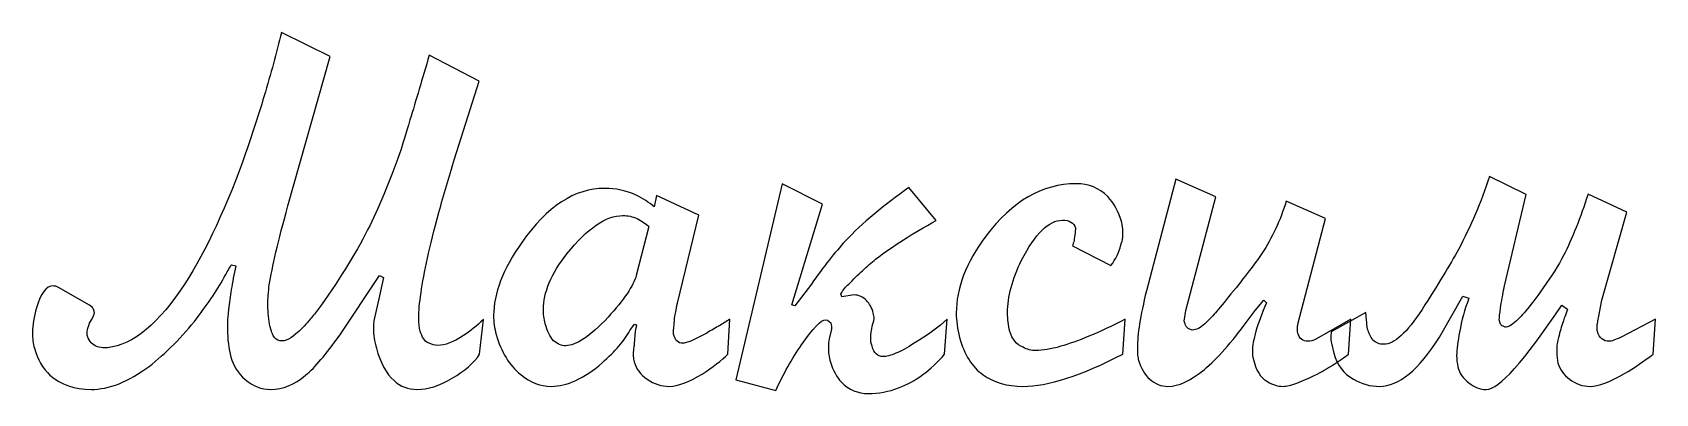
# Model space of a CAD drawing. Header units: millimetres. Extents: x -2390 to -1586, y -45 to 351.
# Drawn here: x -1905.9 to -1807.4, y -32.7 to -10.8 of the extents above; entities that cross this region are included whole.
import ezdxf

# ---------------------------------------------------------------- set-up
doc = ezdxf.new("R2010")
doc.units = ezdxf.units.MM
doc.header["$MEASUREMENT"] = 0
doc.layers.add('layer 1', color=7, linetype='Continuous')

msp = doc.modelspace()

# ---------------------------------------------------------------- linework, layer by layer
at = {"layer": 'layer 1', "color": 7}
for points, knots in [([(-1878.5434, -28.2293), (-1878.5434, -28.2293), (-1878.7717, -30.341), (-1878.7717, -30.341), (-1878.7717, -30.341), (-1879.1142, -30.8703), (-1879.6745, -31.358), (-1880.4424, -31.8094), (-1880.4424, -31.8094), (-1881.2155, -32.2608), (-1881.9263, -32.4839), (-1882.5749, -32.4839), (-1882.5749, -32.4839), (-1883.1093, -32.4839), (-1883.5711, -32.3075), (-1883.9602, -31.9495), (-1883.9602, -31.9495), (-1884.4323, -31.5344), (-1884.7955, -30.8806), (-1885.0394, -29.9882), (-1885.0394, -29.9882), (-1885.1587, -29.5628), (-1885.221, -29.1581), (-1885.221, -28.7741), (-1885.221, -28.7741), (-1885.221, -28.7015), (-1885.221, -28.6237), (-1885.221, -28.5458), (-1885.221, -28.5458), (-1885.2002, -28.4421), (-1885.1899, -28.3642), (-1885.1899, -28.3175), (-1885.1899, -28.3175), (-1885.1899, -28.3175), (-1884.8422, -26.7973), (-1884.8422, -26.7973), (-1884.8422, -26.7973), (-1884.8422, -26.7973), (-1884.6139, -25.6974), (-1884.6139, -25.6974), (-1884.6139, -25.6974), (-1884.6139, -25.6974), (-1884.8422, -25.578), (-1884.8422, -25.578), (-1884.8422, -25.578), (-1884.8422, -25.578), (-1887.2601, -29.184), (-1887.2601, -29.184), (-1887.2601, -29.184), (-1887.6855, -29.7807), (-1888.0643, -30.2788), (-1888.4015, -30.6731), (-1888.4015, -30.6731), (-1888.7336, -31.0674), (-1889.0449, -31.3839), (-1889.3303, -31.6174), (-1889.3303, -31.6174), (-1890.0151, -32.1933), (-1890.7208, -32.4839), (-1891.442, -32.4839), (-1891.442, -32.4839), (-1892.0283, -32.4839), (-1892.5471, -32.2815), (-1892.9933, -31.882), (-1892.9933, -31.882), (-1893.4395, -31.4825), (-1893.7301, -31.0311), (-1893.8702, -30.5226), (-1893.8702, -30.5226), (-1894.0051, -30.0142), (-1894.0725, -29.4486), (-1894.0725, -28.8208), (-1894.0725, -28.8208), (-1894.0725, -28.634), (-1894.0725, -28.4836), (-1894.0725, -28.3642), (-1894.0725, -28.3642), (-1894.0725, -28.2397), (-1894.0518, -27.9907), (-1894.0103, -27.6171), (-1894.0103, -27.6171), (-1893.9739, -27.2435), (-1893.9169, -26.8388), (-1893.8442, -26.4134), (-1893.8442, -26.4134), (-1893.7716, -25.9879), (-1893.6834, -25.5106), (-1893.5692, -24.9866), (-1893.5692, -24.9866), (-1893.5692, -24.9866), (-1893.8287, -24.9243), (-1893.8287, -24.9243), (-1893.8287, -24.9243), (-1893.8702, -24.9762), (-1893.9221, -25.0592), (-1893.9895, -25.1733), (-1893.9895, -25.1733), (-1894.057, -25.2927), (-1894.1192, -25.4068), (-1894.1815, -25.5158), (-1894.1815, -25.5158), (-1894.6588, -26.3822), (-1895.2347, -27.2539), (-1895.9144, -28.1359), (-1895.9144, -28.1359), (-1896.3606, -28.7119), (-1896.8328, -29.2515), (-1897.3361, -29.7548), (-1897.3361, -29.7548), (-1897.8393, -30.258), (-1898.3374, -30.6991), (-1898.8355, -31.0882), (-1898.8355, -31.0882), (-1900.0911, -32.0169), (-1901.2637, -32.4839), (-1902.3481, -32.4839), (-1902.3481, -32.4839), (-1903.3443, -32.4839), (-1904.1745, -32.1933), (-1904.8438, -31.6174), (-1904.8438, -31.6174), (-1905.29, -31.2023), (-1905.6013, -30.6575), (-1905.7881, -29.9882), (-1905.7881, -29.9882), (-1905.8244, -29.8378), (-1905.8555, -29.6873), (-1905.8763, -29.542), (-1905.8763, -29.542), (-1905.897, -29.3916), (-1905.9074, -29.2307), (-1905.9074, -29.0439), (-1905.9074, -29.0439), (-1905.9074, -28.5718), (-1905.8244, -28.0685), (-1905.6636, -27.5393), (-1905.6636, -27.5393), (-1905.4197, -26.6469), (-1905.0773, -26.2007), (-1904.631, -26.2007), (-1904.631, -26.2007), (-1904.548, -26.2007), (-1904.4494, -26.2318), (-1904.3249, -26.294), (-1904.3249, -26.294), (-1904.3249, -26.294), (-1902.4415, -27.3732), (-1902.4415, -27.3732), (-1902.4415, -27.3732), (-1902.4415, -27.3732), (-1902.2547, -27.5133), (-1902.2547, -27.5133), (-1902.2547, -27.5133), (-1902.2288, -27.5808), (-1902.1977, -27.6534), (-1902.1665, -27.7261), (-1902.1665, -27.7261), (-1902.1561, -27.7572), (-1902.151, -27.7831), (-1902.151, -27.8143), (-1902.151, -27.8143), (-1902.151, -27.9284), (-1902.2132, -28.0737), (-1902.3326, -28.2553), (-1902.3326, -28.2553), (-1902.4052, -28.3694), (-1902.4726, -28.5407), (-1902.5453, -28.7741), (-1902.5453, -28.7741), (-1902.5764, -28.8987), (-1902.592, -28.9972), (-1902.592, -29.0803), (-1902.592, -29.0803), (-1902.5816, -29.1581), (-1902.5764, -29.2152), (-1902.5764, -29.2463), (-1902.5764, -29.2463), (-1902.4623, -29.5835), (-1902.2547, -29.8014), (-1901.9538, -29.9), (-1901.9538, -29.9), (-1901.9538, -29.9), (-1901.6321, -29.9623), (-1901.6321, -29.9623), (-1901.6321, -29.9623), (-1900.1015, -29.9623), (-1898.5294, -28.7897), (-1896.9158, -26.4497), (-1896.9158, -26.4497), (-1895.5875, -24.4833), (-1894.3319, -21.8787), (-1893.1438, -18.6307), (-1893.1438, -18.6307), (-1892.6768, -17.3128), (-1892.2462, -15.9897), (-1891.8467, -14.6667), (-1891.8467, -14.6667), (-1891.442, -13.3384), (-1891.0995, -12.0517), (-1890.8038, -10.8168), (-1890.8038, -10.8168), (-1890.8038, -10.8168), (-1887.8515, -12.2748), (-1887.8515, -12.2748), (-1887.8515, -12.2748), (-1887.8515, -12.2748), (-1890.4095, -21.3391), (-1890.4095, -21.3391), (-1890.4095, -21.3391), (-1890.9958, -23.4871), (-1891.3693, -25.0851), (-1891.5354, -26.128), (-1891.5354, -26.128), (-1891.5924, -26.5535), (-1891.6236, -26.9685), (-1891.6236, -27.3629), (-1891.6236, -27.3629), (-1891.6236, -27.8298), (-1891.5769, -28.2709), (-1891.4887, -28.6859), (-1891.4887, -28.6859), (-1891.4264, -28.8883), (-1891.3797, -29.0284), (-1891.3486, -29.101), (-1891.3486, -29.101), (-1891.3226, -29.1788), (-1891.2759, -29.2567), (-1891.2137, -29.3397), (-1891.2137, -29.3397), (-1891.1151, -29.4694), (-1890.9594, -29.5368), (-1890.7571, -29.5368), (-1890.7571, -29.5368), (-1890.451, -29.5368), (-1890.0566, -29.2878), (-1889.5689, -28.7897), (-1889.5689, -28.7897), (-1889.3562, -28.5666), (-1889.2265, -28.4265), (-1889.1746, -28.3642), (-1889.1746, -28.3642), (-1889.0138, -28.1826), (-1888.8477, -27.9803), (-1888.6713, -27.7572), (-1888.6713, -27.7572), (-1887.3638, -25.9516), (-1886.3313, -24.3017), (-1885.5686, -22.8022), (-1885.5686, -22.8022), (-1884.8993, -21.4843), (-1884.2507, -19.9278), (-1883.6229, -18.1326), (-1883.6229, -18.1326), (-1883.4725, -17.676), (-1883.2649, -17.0067), (-1883.0003, -16.1247), (-1883.0003, -16.1247), (-1882.6423, -14.9469), (-1882.2532, -13.6342), (-1881.8277, -12.1866), (-1881.8277, -12.1866), (-1881.8277, -12.1866), (-1878.8029, -13.7691), (-1878.8029, -13.7691), (-1878.8029, -13.7691), (-1878.8029, -13.7691), (-1880.2919, -18.4802), (-1880.2919, -18.4802), (-1880.2919, -18.4802), (-1880.6396, -19.5957), (-1880.9561, -20.6853), (-1881.2414, -21.7438), (-1881.2414, -21.7438), (-1881.532, -22.8022), (-1881.7655, -23.7258), (-1881.9367, -24.5092), (-1881.9367, -24.5092), (-1882.1079, -25.2979), (-1882.2376, -25.9983), (-1882.331, -26.6157), (-1882.331, -26.6157), (-1882.4244, -27.2332), (-1882.4659, -27.7416), (-1882.4659, -28.1359), (-1882.4659, -28.1359), (-1882.4659, -28.4628), (-1882.4348, -28.7326), (-1882.3777, -28.9454), (-1882.3777, -28.9454), (-1882.2636, -29.3085), (-1882.1079, -29.5472), (-1881.9056, -29.6562), (-1881.9056, -29.6562), (-1881.6825, -29.7599), (-1881.4853, -29.8118), (-1881.3141, -29.8118), (-1881.3141, -29.8118), (-1880.8782, -29.8118), (-1880.3542, -29.6147), (-1879.7472, -29.2152), (-1879.7472, -29.2152), (-1879.3373, -28.9557), (-1878.9378, -28.6237), (-1878.5434, -28.2293)], [0, 0, 0, 0, 0.012987, 0.012987, 0.012987, 0.012987, 0.025974, 0.025974, 0.025974, 0.025974, 0.038961, 0.038961, 0.038961, 0.038961, 0.0519481, 0.0519481, 0.0519481, 0.0519481, 0.0649351, 0.0649351, 0.0649351, 0.0649351, 0.0779221, 0.0779221, 0.0779221, 0.0779221, 0.0909091, 0.0909091, 0.0909091, 0.0909091, 0.1038961, 0.1038961, 0.1038961, 0.1038961, 0.1168831, 0.1168831, 0.1168831, 0.1168831, 0.1298701, 0.1298701, 0.1298701, 0.1298701, 0.1428571, 0.1428571, 0.1428571, 0.1428571, 0.1558442, 0.1558442, 0.1558442, 0.1558442, 0.1688312, 0.1688312, 0.1688312, 0.1688312, 0.1818182, 0.1818182, 0.1818182, 0.1818182, 0.1948052, 0.1948052, 0.1948052, 0.1948052, 0.2077922, 0.2077922, 0.2077922, 0.2077922, 0.2207792, 0.2207792, 0.2207792, 0.2207792, 0.2337662, 0.2337662, 0.2337662, 0.2337662, 0.2467532, 0.2467532, 0.2467532, 0.2467532, 0.2597403, 0.2597403, 0.2597403, 0.2597403, 0.2727273, 0.2727273, 0.2727273, 0.2727273, 0.2857143, 0.2857143, 0.2857143, 0.2857143, 0.2987013, 0.2987013, 0.2987013, 0.2987013, 0.3116883, 0.3116883, 0.3116883, 0.3116883, 0.3246753, 0.3246753, 0.3246753, 0.3246753, 0.3376623, 0.3376623, 0.3376623, 0.3376623, 0.3506494, 0.3506494, 0.3506494, 0.3506494, 0.3636364, 0.3636364, 0.3636364, 0.3636364, 0.3766234, 0.3766234, 0.3766234, 0.3766234, 0.3896104, 0.3896104, 0.3896104, 0.3896104, 0.4025974, 0.4025974, 0.4025974, 0.4025974, 0.4155844, 0.4155844, 0.4155844, 0.4155844, 0.4285714, 0.4285714, 0.4285714, 0.4285714, 0.4415584, 0.4415584, 0.4415584, 0.4415584, 0.4545455, 0.4545455, 0.4545455, 0.4545455, 0.4675325, 0.4675325, 0.4675325, 0.4675325, 0.4805195, 0.4805195, 0.4805195, 0.4805195, 0.4935065, 0.4935065, 0.4935065, 0.4935065, 0.5064935, 0.5064935, 0.5064935, 0.5064935, 0.5194805, 0.5194805, 0.5194805, 0.5194805, 0.5324675, 0.5324675, 0.5324675, 0.5324675, 0.5454545, 0.5454545, 0.5454545, 0.5454545, 0.5584416, 0.5584416, 0.5584416, 0.5584416, 0.5714286, 0.5714286, 0.5714286, 0.5714286, 0.5844156, 0.5844156, 0.5844156, 0.5844156, 0.5974026, 0.5974026, 0.5974026, 0.5974026, 0.6103896, 0.6103896, 0.6103896, 0.6103896, 0.6233766, 0.6233766, 0.6233766, 0.6233766, 0.6363636, 0.6363636, 0.6363636, 0.6363636, 0.6493506, 0.6493506, 0.6493506, 0.6493506, 0.6623377, 0.6623377, 0.6623377, 0.6623377, 0.6753247, 0.6753247, 0.6753247, 0.6753247, 0.6883117, 0.6883117, 0.6883117, 0.6883117, 0.7012987, 0.7012987, 0.7012987, 0.7012987, 0.7142857, 0.7142857, 0.7142857, 0.7142857, 0.7272727, 0.7272727, 0.7272727, 0.7272727, 0.7402597, 0.7402597, 0.7402597, 0.7402597, 0.7532468, 0.7532468, 0.7532468, 0.7532468, 0.7662338, 0.7662338, 0.7662338, 0.7662338, 0.7792208, 0.7792208, 0.7792208, 0.7792208, 0.7922078, 0.7922078, 0.7922078, 0.7922078, 0.8051948, 0.8051948, 0.8051948, 0.8051948, 0.8181818, 0.8181818, 0.8181818, 0.8181818, 0.8311688, 0.8311688, 0.8311688, 0.8311688, 0.8441558, 0.8441558, 0.8441558, 0.8441558, 0.8571429, 0.8571429, 0.8571429, 0.8571429, 0.8701299, 0.8701299, 0.8701299, 0.8701299, 0.8831169, 0.8831169, 0.8831169, 0.8831169, 0.8961039, 0.8961039, 0.8961039, 0.8961039, 0.9090909, 0.9090909, 0.9090909, 0.9090909, 0.9220779, 0.9220779, 0.9220779, 0.9220779, 0.9350649, 0.9350649, 0.9350649, 0.9350649, 0.9480519, 0.9480519, 0.9480519, 0.9480519, 0.961039, 0.961039, 0.961039, 0.961039, 0.974026, 0.974026, 0.974026, 0.974026, 1, 1, 1, 1]), ([(-1817.4959, -19.5646), (-1817.4959, -19.5646), (-1815.27, -20.6594), (-1815.27, -20.6594), (-1815.27, -20.6594), (-1815.27, -20.6594), (-1816.5827, -26.2007), (-1816.5827, -26.2007), (-1816.5827, -26.2007), (-1816.6917, -26.7299), (-1816.7747, -27.1709), (-1816.8266, -27.5237), (-1816.8266, -27.5237), (-1816.8733, -27.8817), (-1816.8992, -28.1204), (-1816.8992, -28.2553), (-1816.8992, -28.2553), (-1816.8992, -28.2553), (-1816.8214, -28.5251), (-1816.8214, -28.5251), (-1816.8214, -28.5251), (-1816.7954, -28.5873), (-1816.7435, -28.6289), (-1816.6709, -28.6496), (-1816.6709, -28.6496), (-1816.6709, -28.6496), (-1816.5516, -28.7119), (-1816.5516, -28.7119), (-1816.5516, -28.7119), (-1816.3752, -28.7119), (-1816.1521, -28.5873), (-1815.8823, -28.3435), (-1815.8823, -28.3435), (-1815.5139, -28.0218), (-1814.9691, -27.3473), (-1814.2375, -26.3252), (-1814.2375, -26.3252), (-1813.7187, -25.5936), (-1813.3088, -24.9399), (-1813.0027, -24.3639), (-1813.0027, -24.3639), (-1812.4786, -23.3211), (-1811.9805, -22.0706), (-1811.5136, -20.6231), (-1811.5136, -20.6231), (-1811.5136, -20.6231), (-1809.1684, -21.7178), (-1809.1684, -21.7178), (-1809.1684, -21.7178), (-1809.1684, -21.7178), (-1810.6782, -27.0671), (-1810.6782, -27.0671), (-1810.6782, -27.0671), (-1810.6782, -27.0671), (-1810.891, -28.1308), (-1810.891, -28.1308), (-1810.891, -28.1308), (-1810.9117, -28.2657), (-1810.9273, -28.3798), (-1810.9428, -28.4732), (-1810.9428, -28.4732), (-1810.9584, -28.5718), (-1810.9636, -28.6756), (-1810.9636, -28.7845), (-1810.9636, -28.7845), (-1810.9636, -28.8779), (-1810.9584, -28.935), (-1810.948, -28.9661), (-1810.948, -28.9661), (-1810.8287, -29.3656), (-1810.59, -29.5628), (-1810.2372, -29.5628), (-1810.2372, -29.5628), (-1810.1023, -29.5628), (-1809.8585, -29.4746), (-1809.5056, -29.3034), (-1809.5056, -29.3034), (-1809.5056, -29.3034), (-1807.4199, -28.2242), (-1807.4199, -28.2242), (-1807.4199, -28.2242), (-1807.4199, -28.2242), (-1807.5548, -30.3359), (-1807.5548, -30.3359), (-1807.5548, -30.3359), (-1808.1255, -30.7717), (-1808.7066, -31.166), (-1809.3085, -31.524), (-1809.3085, -31.524), (-1810.2113, -32.0377), (-1810.8961, -32.2971), (-1811.3631, -32.2971), (-1811.3631, -32.2971), (-1811.8456, -32.2971), (-1812.2763, -32.1518), (-1812.6395, -31.8561), (-1812.6395, -31.8561), (-1812.9819, -31.6018), (-1813.2154, -31.2853), (-1813.3399, -30.8962), (-1813.3399, -30.8962), (-1813.3918, -30.6731), (-1813.4177, -30.45), (-1813.4177, -30.2321), (-1813.4177, -30.2321), (-1813.4177, -30.0453), (-1813.4126, -29.9052), (-1813.4022, -29.8014), (-1813.4022, -29.8014), (-1813.3918, -29.7029), (-1813.3607, -29.5472), (-1813.3088, -29.3345), (-1813.3088, -29.3345), (-1813.2154, -28.9765), (-1813.1272, -28.66), (-1813.0338, -28.3746), (-1813.0338, -28.3746), (-1812.9819, -28.2242), (-1812.8937, -27.9647), (-1812.7588, -27.6015), (-1812.7588, -27.6015), (-1812.7588, -27.6015), (-1813.1116, -27.3732), (-1813.1116, -27.3732), (-1813.1116, -27.3732), (-1815.3945, -30.7821), (-1816.92, -32.4839), (-1817.693, -32.4839), (-1817.693, -32.4839), (-1818.0666, -32.4839), (-1818.4142, -32.3542), (-1818.7411, -32.0896), (-1818.7411, -32.0896), (-1819.0887, -31.8353), (-1819.3118, -31.5085), (-1819.4104, -31.1141), (-1819.4104, -31.1141), (-1819.4623, -30.9118), (-1819.4882, -30.6835), (-1819.4882, -30.4293), (-1819.4882, -30.4293), (-1819.4882, -30.0453), (-1819.426, -29.568), (-1819.3067, -29.0024), (-1819.3067, -29.0024), (-1819.1925, -28.302), (-1819.0057, -27.6171), (-1818.7411, -26.9478), (-1818.7411, -26.9478), (-1818.7411, -26.9478), (-1819.1199, -26.8233), (-1819.1199, -26.8233), (-1819.1199, -26.8233), (-1819.1199, -26.8233), (-1820.5363, -29.3034), (-1820.5363, -29.3034), (-1820.5363, -29.3034), (-1821.7867, -31.3009), (-1822.9957, -32.2971), (-1824.1734, -32.2971), (-1824.1734, -32.2971), (-1824.7338, -32.2971), (-1825.2578, -32.1518), (-1825.7559, -31.8561), (-1825.7559, -31.8561), (-1826.3526, -31.5344), (-1826.7521, -31.0052), (-1826.9441, -30.2736), (-1826.9441, -30.2736), (-1826.9441, -30.2736), (-1827.079, -29.6821), (-1827.079, -29.6821), (-1827.079, -29.6821), (-1827.1101, -29.5732), (-1827.1257, -29.4383), (-1827.1257, -29.2878), (-1827.1257, -29.2878), (-1827.1257, -29.2359), (-1827.1153, -29.1425), (-1827.0945, -28.9972), (-1827.0945, -28.9972), (-1827.0945, -28.9972), (-1824.9932, -27.8143), (-1824.9932, -27.8143), (-1824.9932, -27.8143), (-1824.9932, -27.8143), (-1824.9517, -28.2864), (-1824.9517, -28.2864), (-1824.9517, -28.2864), (-1824.9517, -28.4473), (-1824.9309, -28.6237), (-1824.8894, -28.8156), (-1824.8894, -28.8156), (-1824.8168, -29.0595), (-1824.713, -29.2826), (-1824.5678, -29.485), (-1824.5678, -29.485), (-1824.3965, -29.6562), (-1824.1786, -29.7444), (-1823.914, -29.7444), (-1823.914, -29.7444), (-1823.2758, -29.7444), (-1822.4976, -29.0387), (-1821.5844, -27.6327), (-1821.5844, -27.6327), (-1820.6349, -26.1436), (-1819.8981, -24.9295), (-1819.3793, -23.9852), (-1819.3793, -23.9852), (-1818.6322, -22.5791), (-1817.9992, -21.1056), (-1817.4959, -19.5646)], [0, 0, 0, 0, 0.0185185, 0.0185185, 0.0185185, 0.0185185, 0.037037, 0.037037, 0.037037, 0.037037, 0.0555556, 0.0555556, 0.0555556, 0.0555556, 0.0740741, 0.0740741, 0.0740741, 0.0740741, 0.0925926, 0.0925926, 0.0925926, 0.0925926, 0.1111111, 0.1111111, 0.1111111, 0.1111111, 0.1296296, 0.1296296, 0.1296296, 0.1296296, 0.1481481, 0.1481481, 0.1481481, 0.1481481, 0.1666667, 0.1666667, 0.1666667, 0.1666667, 0.1851852, 0.1851852, 0.1851852, 0.1851852, 0.2037037, 0.2037037, 0.2037037, 0.2037037, 0.2222222, 0.2222222, 0.2222222, 0.2222222, 0.2407407, 0.2407407, 0.2407407, 0.2407407, 0.2592593, 0.2592593, 0.2592593, 0.2592593, 0.2777778, 0.2777778, 0.2777778, 0.2777778, 0.2962963, 0.2962963, 0.2962963, 0.2962963, 0.3148148, 0.3148148, 0.3148148, 0.3148148, 0.3333333, 0.3333333, 0.3333333, 0.3333333, 0.3518519, 0.3518519, 0.3518519, 0.3518519, 0.3703704, 0.3703704, 0.3703704, 0.3703704, 0.3888889, 0.3888889, 0.3888889, 0.3888889, 0.4074074, 0.4074074, 0.4074074, 0.4074074, 0.4259259, 0.4259259, 0.4259259, 0.4259259, 0.4444444, 0.4444444, 0.4444444, 0.4444444, 0.462963, 0.462963, 0.462963, 0.462963, 0.4814815, 0.4814815, 0.4814815, 0.4814815, 0.5, 0.5, 0.5, 0.5, 0.5185185, 0.5185185, 0.5185185, 0.5185185, 0.537037, 0.537037, 0.537037, 0.537037, 0.5555556, 0.5555556, 0.5555556, 0.5555556, 0.5740741, 0.5740741, 0.5740741, 0.5740741, 0.5925926, 0.5925926, 0.5925926, 0.5925926, 0.6111111, 0.6111111, 0.6111111, 0.6111111, 0.6296296, 0.6296296, 0.6296296, 0.6296296, 0.6481481, 0.6481481, 0.6481481, 0.6481481, 0.6666667, 0.6666667, 0.6666667, 0.6666667, 0.6851852, 0.6851852, 0.6851852, 0.6851852, 0.7037037, 0.7037037, 0.7037037, 0.7037037, 0.7222222, 0.7222222, 0.7222222, 0.7222222, 0.7407407, 0.7407407, 0.7407407, 0.7407407, 0.7592593, 0.7592593, 0.7592593, 0.7592593, 0.7777778, 0.7777778, 0.7777778, 0.7777778, 0.7962963, 0.7962963, 0.7962963, 0.7962963, 0.8148148, 0.8148148, 0.8148148, 0.8148148, 0.8333333, 0.8333333, 0.8333333, 0.8333333, 0.8518519, 0.8518519, 0.8518519, 0.8518519, 0.8703704, 0.8703704, 0.8703704, 0.8703704, 0.8888889, 0.8888889, 0.8888889, 0.8888889, 0.9074074, 0.9074074, 0.9074074, 0.9074074, 0.9259259, 0.9259259, 0.9259259, 0.9259259, 0.9444444, 0.9444444, 0.9444444, 0.9444444, 0.962963, 0.962963, 0.962963, 0.962963, 1, 1, 1, 1]), ([(-1868.0368, -20.7216), (-1868.0368, -20.7216), (-1865.4685, -21.8994), (-1865.4685, -21.8994), (-1865.4685, -21.8994), (-1865.4685, -21.8994), (-1866.776, -27.2487), (-1866.776, -27.2487), (-1866.776, -27.2487), (-1866.8175, -27.4511), (-1866.8486, -27.6327), (-1866.8642, -27.7831), (-1866.8642, -27.7831), (-1866.9161, -27.9855), (-1866.9472, -28.1411), (-1866.9576, -28.2553), (-1866.9576, -28.2553), (-1866.9887, -28.6289), (-1867.0043, -28.8883), (-1867.0043, -29.0284), (-1867.0043, -29.0284), (-1867.0043, -29.0699), (-1867.0043, -29.101), (-1867.0043, -29.1218), (-1867.0043, -29.1218), (-1866.9109, -29.4953), (-1866.7293, -29.6821), (-1866.4543, -29.6821), (-1866.4543, -29.6821), (-1866.2208, -29.6821), (-1865.7383, -29.4746), (-1864.9963, -29.0595), (-1864.9963, -29.0595), (-1864.6902, -28.8883), (-1864.436, -28.7378), (-1864.2284, -28.6185), (-1864.2284, -28.6185), (-1864.0209, -28.4991), (-1863.8134, -28.3642), (-1863.6006, -28.2242), (-1863.6006, -28.2242), (-1863.6006, -28.2242), (-1863.7044, -30.3359), (-1863.7044, -30.3359), (-1863.7044, -30.3359), (-1864.0987, -30.7302), (-1864.6228, -31.1349), (-1865.2713, -31.55), (-1865.2713, -31.55), (-1866.0911, -32.0481), (-1866.75, -32.2971), (-1867.2481, -32.2971), (-1867.2481, -32.2971), (-1867.7358, -32.2971), (-1868.1872, -32.1518), (-1868.6075, -31.8665), (-1868.6075, -31.8665), (-1869.0278, -31.5759), (-1869.2872, -31.2231), (-1869.391, -30.808), (-1869.391, -30.808), (-1869.4221, -30.6835), (-1869.4377, -30.6057), (-1869.4428, -30.5642), (-1869.4428, -30.5642), (-1869.448, -30.5226), (-1869.4532, -30.45), (-1869.4532, -30.3359), (-1869.4532, -30.3359), (-1869.4532, -30.175), (-1869.4428, -30.0401), (-1869.4221, -29.9415), (-1869.4221, -29.9415), (-1869.4013, -29.8378), (-1869.391, -29.7651), (-1869.391, -29.7132), (-1869.391, -29.7132), (-1869.391, -29.7132), (-1869.3287, -28.9402), (-1869.3287, -28.9402), (-1869.3287, -28.9402), (-1869.3287, -28.9402), (-1869.2509, -28.5562), (-1869.2509, -28.5562), (-1869.2509, -28.5562), (-1869.2509, -28.5562), (-1869.3754, -28.5251), (-1869.3754, -28.5251), (-1869.3754, -28.5251), (-1869.3754, -28.5251), (-1869.6504, -28.909), (-1869.6504, -28.909), (-1869.6504, -28.909), (-1869.832, -29.2307), (-1870.0551, -29.5472), (-1870.3249, -29.8585), (-1870.3249, -29.8585), (-1870.5947, -30.1646), (-1870.9319, -30.5019), (-1871.3366, -30.8703), (-1871.3366, -30.8703), (-1872.4418, -31.8198), (-1873.4795, -32.2971), (-1874.4393, -32.2971), (-1874.4393, -32.2971), (-1875.0723, -32.2971), (-1875.6846, -32.0584), (-1876.2812, -31.5811), (-1876.2812, -31.5811), (-1876.9713, -31.0155), (-1877.4694, -30.2061), (-1877.7755, -29.1529), (-1877.7755, -29.1529), (-1877.8741, -28.7897), (-1877.926, -28.4006), (-1877.926, -27.9959), (-1877.926, -27.9959), (-1877.926, -26.6624), (-1877.3553, -25.1837), (-1876.2086, -23.5597), (-1876.2086, -23.5597), (-1874.6884, -21.3754), (-1873.0073, -20.2806), (-1871.1706, -20.2806), (-1871.1706, -20.2806), (-1870.5117, -20.2806), (-1869.8787, -20.4155), (-1869.2716, -20.6905), (-1869.2716, -20.6905), (-1868.8669, -20.8929), (-1868.5037, -21.1263), (-1868.1924, -21.4013), (-1868.1924, -21.4013), (-1868.1924, -21.4013), (-1868.0368, -20.7216), (-1868.0368, -20.7216)], [0, 0, 0, 0, 0.0285714, 0.0285714, 0.0285714, 0.0285714, 0.0571429, 0.0571429, 0.0571429, 0.0571429, 0.0857143, 0.0857143, 0.0857143, 0.0857143, 0.1142857, 0.1142857, 0.1142857, 0.1142857, 0.1428571, 0.1428571, 0.1428571, 0.1428571, 0.1714286, 0.1714286, 0.1714286, 0.1714286, 0.2, 0.2, 0.2, 0.2, 0.2285714, 0.2285714, 0.2285714, 0.2285714, 0.2571429, 0.2571429, 0.2571429, 0.2571429, 0.2857143, 0.2857143, 0.2857143, 0.2857143, 0.3142857, 0.3142857, 0.3142857, 0.3142857, 0.3428571, 0.3428571, 0.3428571, 0.3428571, 0.3714286, 0.3714286, 0.3714286, 0.3714286, 0.4, 0.4, 0.4, 0.4, 0.4285714, 0.4285714, 0.4285714, 0.4285714, 0.4571429, 0.4571429, 0.4571429, 0.4571429, 0.4857143, 0.4857143, 0.4857143, 0.4857143, 0.5142857, 0.5142857, 0.5142857, 0.5142857, 0.5428571, 0.5428571, 0.5428571, 0.5428571, 0.5714286, 0.5714286, 0.5714286, 0.5714286, 0.6, 0.6, 0.6, 0.6, 0.6285714, 0.6285714, 0.6285714, 0.6285714, 0.6571429, 0.6571429, 0.6571429, 0.6571429, 0.6857143, 0.6857143, 0.6857143, 0.6857143, 0.7142857, 0.7142857, 0.7142857, 0.7142857, 0.7428571, 0.7428571, 0.7428571, 0.7428571, 0.7714286, 0.7714286, 0.7714286, 0.7714286, 0.8, 0.8, 0.8, 0.8, 0.8285714, 0.8285714, 0.8285714, 0.8285714, 0.8571429, 0.8571429, 0.8571429, 0.8571429, 0.8857143, 0.8857143, 0.8857143, 0.8857143, 0.9142857, 0.9142857, 0.9142857, 0.9142857, 0.9428571, 0.9428571, 0.9428571, 0.9428571, 1, 1, 1, 1]), ([(-1860.4149, -20.0004), (-1860.4149, -20.0004), (-1857.9763, -21.2457), (-1857.9763, -21.2457), (-1857.9763, -21.2457), (-1857.9763, -21.2457), (-1859.8338, -27.3421), (-1859.8338, -27.3421), (-1859.8338, -27.3421), (-1859.8338, -27.3421), (-1859.6522, -27.4044), (-1859.6522, -27.4044), (-1859.6522, -27.4044), (-1859.6522, -27.4044), (-1858.6456, -26.0969), (-1858.6456, -26.0969), (-1858.6456, -26.0969), (-1857.8933, -25.0229), (-1857.2084, -24.1512), (-1856.591, -23.4819), (-1856.591, -23.4819), (-1855.5429, -22.3819), (-1854.2562, -21.2924), (-1852.7204, -20.2184), (-1852.7204, -20.2184), (-1852.7204, -20.2184), (-1851.0757, -22.2367), (-1851.0757, -22.2367), (-1851.0757, -22.2367), (-1852.4869, -23.0097), (-1853.7114, -23.788), (-1854.7491, -24.5767), (-1854.7491, -24.5767), (-1854.993, -24.779), (-1855.2576, -25.0125), (-1855.5377, -25.2771), (-1855.5377, -25.2771), (-1855.8231, -25.5365), (-1856.1033, -25.8115), (-1856.3783, -26.0969), (-1856.3783, -26.0969), (-1856.5702, -26.2473), (-1856.7259, -26.4445), (-1856.8504, -26.6884), (-1856.8504, -26.6884), (-1856.8504, -26.6884), (-1856.7882, -26.8544), (-1856.7882, -26.8544), (-1856.7882, -26.8544), (-1856.7882, -26.8544), (-1856.0566, -26.7506), (-1856.0566, -26.7506), (-1856.0566, -26.7506), (-1855.7712, -26.7506), (-1855.517, -26.8596), (-1855.2939, -27.0827), (-1855.2939, -27.0827), (-1855.1123, -27.2747), (-1854.9774, -27.5289), (-1854.884, -27.8454), (-1854.884, -27.8454), (-1854.8529, -27.9647), (-1854.8373, -28.0789), (-1854.8373, -28.1775), (-1854.8373, -28.1775), (-1854.8373, -28.2293), (-1854.8477, -28.2968), (-1854.8684, -28.3746), (-1854.8684, -28.3746), (-1854.9307, -28.5251), (-1854.9774, -28.7326), (-1855.0085, -28.9972), (-1855.0085, -28.9972), (-1855.0293, -29.0803), (-1855.0345, -29.1581), (-1855.0345, -29.2255), (-1855.0345, -29.2255), (-1855.0345, -29.3085), (-1855.0345, -29.3656), (-1855.0345, -29.4071), (-1855.0345, -29.4071), (-1855.0345, -29.4071), (-1855.0345, -29.6199), (-1855.0345, -29.6199), (-1855.0345, -29.6199), (-1855.0345, -29.6199), (-1854.9618, -29.8637), (-1854.9618, -29.8637), (-1854.9618, -29.8637), (-1854.8477, -30.2788), (-1854.6246, -30.4863), (-1854.2925, -30.4863), (-1854.2925, -30.4863), (-1854.085, -30.4863), (-1853.8307, -30.4241), (-1853.5142, -30.2892), (-1853.5142, -30.2892), (-1853.1977, -30.1595), (-1852.8294, -29.9571), (-1852.4039, -29.6821), (-1852.4039, -29.6821), (-1851.5789, -29.184), (-1850.9148, -28.7015), (-1850.4063, -28.2242), (-1850.4063, -28.2242), (-1850.4063, -28.2242), (-1850.5568, -30.3359), (-1850.5568, -30.3359), (-1850.5568, -30.3359), (-1851.3922, -31.3165), (-1852.3209, -32.0014), (-1853.3482, -32.3853), (-1853.3482, -32.3853), (-1853.9553, -32.6188), (-1854.5623, -32.7329), (-1855.1745, -32.7329), (-1855.1745, -32.7329), (-1855.8231, -32.7329), (-1856.3731, -32.5046), (-1856.8193, -32.0481), (-1856.8193, -32.0481), (-1857.115, -31.7264), (-1857.3381, -31.3217), (-1857.4886, -30.834), (-1857.4886, -30.834), (-1857.5301, -30.6731), (-1857.5612, -30.5175), (-1857.582, -30.3722), (-1857.582, -30.3722), (-1857.6028, -30.2269), (-1857.6131, -30.0712), (-1857.6131, -29.9104), (-1857.6131, -29.9104), (-1857.6131, -29.7444), (-1857.5976, -29.5783), (-1857.5664, -29.4071), (-1857.5664, -29.4071), (-1857.5664, -29.4071), (-1857.4419, -28.9038), (-1857.4419, -28.9038), (-1857.4419, -28.9038), (-1857.4315, -28.8883), (-1857.4263, -28.826), (-1857.4263, -28.7222), (-1857.4263, -28.7222), (-1857.4263, -28.6652), (-1857.4315, -28.6081), (-1857.4419, -28.5562), (-1857.4419, -28.5562), (-1857.4419, -28.5562), (-1857.4575, -28.4369), (-1857.4575, -28.4369), (-1857.4575, -28.4369), (-1857.4575, -28.4369), (-1857.6702, -28.2812), (-1857.6702, -28.2812), (-1857.6702, -28.2812), (-1857.6702, -28.2812), (-1857.7792, -28.2553), (-1857.7792, -28.2553), (-1857.7792, -28.2553), (-1858.0541, -28.2553), (-1858.5419, -28.7586), (-1859.2423, -29.7755), (-1859.2423, -29.7755), (-1859.8182, -30.6264), (-1860.3423, -31.55), (-1860.8092, -32.5461), (-1860.8092, -32.5461), (-1860.8092, -32.5461), (-1863.2322, -31.8924), (-1863.2322, -31.8924), (-1863.2322, -31.8924), (-1863.2322, -31.8924), (-1860.4149, -20.0004), (-1860.4149, -20.0004)], [0, 0, 0, 0, 0.0222222, 0.0222222, 0.0222222, 0.0222222, 0.0444444, 0.0444444, 0.0444444, 0.0444444, 0.0666667, 0.0666667, 0.0666667, 0.0666667, 0.0888889, 0.0888889, 0.0888889, 0.0888889, 0.1111111, 0.1111111, 0.1111111, 0.1111111, 0.1333333, 0.1333333, 0.1333333, 0.1333333, 0.1555556, 0.1555556, 0.1555556, 0.1555556, 0.1777778, 0.1777778, 0.1777778, 0.1777778, 0.2, 0.2, 0.2, 0.2, 0.2222222, 0.2222222, 0.2222222, 0.2222222, 0.2444444, 0.2444444, 0.2444444, 0.2444444, 0.2666667, 0.2666667, 0.2666667, 0.2666667, 0.2888889, 0.2888889, 0.2888889, 0.2888889, 0.3111111, 0.3111111, 0.3111111, 0.3111111, 0.3333333, 0.3333333, 0.3333333, 0.3333333, 0.3555556, 0.3555556, 0.3555556, 0.3555556, 0.3777778, 0.3777778, 0.3777778, 0.3777778, 0.4, 0.4, 0.4, 0.4, 0.4222222, 0.4222222, 0.4222222, 0.4222222, 0.4444444, 0.4444444, 0.4444444, 0.4444444, 0.4666667, 0.4666667, 0.4666667, 0.4666667, 0.4888889, 0.4888889, 0.4888889, 0.4888889, 0.5111111, 0.5111111, 0.5111111, 0.5111111, 0.5333333, 0.5333333, 0.5333333, 0.5333333, 0.5555556, 0.5555556, 0.5555556, 0.5555556, 0.5777778, 0.5777778, 0.5777778, 0.5777778, 0.6, 0.6, 0.6, 0.6, 0.6222222, 0.6222222, 0.6222222, 0.6222222, 0.6444444, 0.6444444, 0.6444444, 0.6444444, 0.6666667, 0.6666667, 0.6666667, 0.6666667, 0.6888889, 0.6888889, 0.6888889, 0.6888889, 0.7111111, 0.7111111, 0.7111111, 0.7111111, 0.7333333, 0.7333333, 0.7333333, 0.7333333, 0.7555556, 0.7555556, 0.7555556, 0.7555556, 0.7777778, 0.7777778, 0.7777778, 0.7777778, 0.8, 0.8, 0.8, 0.8, 0.8222222, 0.8222222, 0.8222222, 0.8222222, 0.8444444, 0.8444444, 0.8444444, 0.8444444, 0.8666667, 0.8666667, 0.8666667, 0.8666667, 0.8888889, 0.8888889, 0.8888889, 0.8888889, 0.9111111, 0.9111111, 0.9111111, 0.9111111, 0.9333333, 0.9333333, 0.9333333, 0.9333333, 0.9555556, 0.9555556, 0.9555556, 0.9555556, 1, 1, 1, 1]), ([(-1840.4653, -24.9606), (-1840.4653, -24.9606), (-1842.7897, -23.7776), (-1842.7897, -23.7776), (-1842.7897, -23.7776), (-1842.7637, -23.6739), (-1842.7326, -23.5597), (-1842.7067, -23.4352), (-1842.7067, -23.4352), (-1842.6807, -23.3055), (-1842.66, -23.1602), (-1842.6392, -22.9838), (-1842.6392, -22.9838), (-1842.6288, -22.8748), (-1842.6237, -22.7918), (-1842.6237, -22.7451), (-1842.6237, -22.7451), (-1842.6237, -22.714), (-1842.6237, -22.6932), (-1842.6237, -22.6829), (-1842.6237, -22.6829), (-1842.7171, -22.3664), (-1842.9765, -22.2107), (-1843.4123, -22.2107), (-1843.4123, -22.2107), (-1844.2321, -22.2107), (-1845.057, -23.0201), (-1845.8872, -24.6389), (-1845.8872, -24.6389), (-1846.4527, -25.7856), (-1846.7381, -26.8492), (-1846.7381, -27.8298), (-1846.7381, -27.8298), (-1846.7381, -28.2242), (-1846.6914, -28.6029), (-1846.6032, -28.9713), (-1846.6032, -28.9713), (-1846.4579, -29.4331), (-1846.1933, -29.7548), (-1845.7938, -29.926), (-1845.7938, -29.926), (-1845.5551, -30.0557), (-1845.2957, -30.1231), (-1845.0207, -30.1231), (-1845.0207, -30.1231), (-1844.8184, -30.1231), (-1844.5901, -30.1024), (-1844.341, -30.0609), (-1844.341, -30.0609), (-1844.0868, -30.0194), (-1843.8118, -29.9571), (-1843.5161, -29.8637), (-1843.5161, -29.8637), (-1842.5355, -29.5991), (-1841.228, -29.0543), (-1839.5988, -28.2242), (-1839.5988, -28.2242), (-1839.5988, -28.2242), (-1839.7389, -30.3359), (-1839.7389, -30.3359), (-1839.7389, -30.3359), (-1842.2605, -31.6434), (-1844.284, -32.2971), (-1845.8042, -32.2971), (-1845.8042, -32.2971), (-1846.7589, -32.2971), (-1847.5631, -32.0636), (-1848.222, -31.5967), (-1848.222, -31.5967), (-1848.8809, -31.1297), (-1849.3583, -30.3774), (-1849.654, -29.3345), (-1849.654, -29.3345), (-1849.7837, -28.8053), (-1849.8512, -28.3124), (-1849.8512, -27.861), (-1849.8512, -27.861), (-1849.8512, -26.3511), (-1849.2545, -24.7894), (-1848.056, -23.1758), (-1848.056, -23.1758), (-1846.4527, -21.0589), (-1844.6316, -20.0004), (-1842.5822, -20.0004), (-1842.5822, -20.0004), (-1841.8194, -20.0004), (-1841.1813, -20.2599), (-1840.6624, -20.7787), (-1840.6624, -20.7787), (-1840.2785, -21.173), (-1839.9931, -21.6971), (-1839.8115, -22.3456), (-1839.8115, -22.3456), (-1839.7648, -22.4961), (-1839.7389, -22.6932), (-1839.7389, -22.9371), (-1839.7389, -22.9371), (-1839.7389, -23.1083), (-1839.7441, -23.238), (-1839.7544, -23.3262), (-1839.7544, -23.3262), (-1839.7596, -23.4144), (-1839.7959, -23.539), (-1839.8582, -23.7154), (-1839.8582, -23.7154), (-1839.9724, -24.1616), (-1840.1747, -24.5767), (-1840.4653, -24.9606)], [0, 0, 0, 0, 0.0357143, 0.0357143, 0.0357143, 0.0357143, 0.0714286, 0.0714286, 0.0714286, 0.0714286, 0.1071429, 0.1071429, 0.1071429, 0.1071429, 0.1428571, 0.1428571, 0.1428571, 0.1428571, 0.1785714, 0.1785714, 0.1785714, 0.1785714, 0.2142857, 0.2142857, 0.2142857, 0.2142857, 0.25, 0.25, 0.25, 0.25, 0.2857143, 0.2857143, 0.2857143, 0.2857143, 0.3214286, 0.3214286, 0.3214286, 0.3214286, 0.3571429, 0.3571429, 0.3571429, 0.3571429, 0.3928571, 0.3928571, 0.3928571, 0.3928571, 0.4285714, 0.4285714, 0.4285714, 0.4285714, 0.4642857, 0.4642857, 0.4642857, 0.4642857, 0.5, 0.5, 0.5, 0.5, 0.5357143, 0.5357143, 0.5357143, 0.5357143, 0.5714286, 0.5714286, 0.5714286, 0.5714286, 0.6071429, 0.6071429, 0.6071429, 0.6071429, 0.6428571, 0.6428571, 0.6428571, 0.6428571, 0.6785714, 0.6785714, 0.6785714, 0.6785714, 0.7142857, 0.7142857, 0.7142857, 0.7142857, 0.75, 0.75, 0.75, 0.75, 0.7857143, 0.7857143, 0.7857143, 0.7857143, 0.8214286, 0.8214286, 0.8214286, 0.8214286, 0.8571429, 0.8571429, 0.8571429, 0.8571429, 0.8928571, 0.8928571, 0.8928571, 0.8928571, 0.9285714, 0.9285714, 0.9285714, 0.9285714, 1, 1, 1, 1]), ([(-1829.8289, -21.0641), (-1829.8289, -21.0641), (-1827.4526, -22.1121), (-1827.4526, -22.1121), (-1827.4526, -22.1121), (-1827.4526, -22.1121), (-1829.0973, -28.4369), (-1829.0973, -28.4369), (-1829.0973, -28.4369), (-1829.1181, -28.4888), (-1829.1337, -28.551), (-1829.144, -28.634), (-1829.144, -28.634), (-1829.1544, -28.7171), (-1829.1544, -28.7741), (-1829.1544, -28.8156), (-1829.1544, -28.8156), (-1829.1544, -28.8779), (-1829.1492, -28.9557), (-1829.1285, -29.0595), (-1829.1285, -29.0595), (-1829.0351, -29.3916), (-1828.8275, -29.5628), (-1828.5007, -29.5628), (-1828.5007, -29.5628), (-1828.3606, -29.5628), (-1828.1997, -29.5213), (-1828.0285, -29.4383), (-1828.0285, -29.4383), (-1828.0285, -29.4383), (-1827.2502, -28.9972), (-1827.2502, -28.9972), (-1827.2502, -28.9972), (-1827.2502, -28.9972), (-1825.9116, -28.2242), (-1825.9116, -28.2242), (-1825.9116, -28.2242), (-1825.9116, -28.2242), (-1826.0465, -30.3359), (-1826.0465, -30.3359), (-1826.0465, -30.3359), (-1826.28, -30.5175), (-1826.5706, -30.7198), (-1826.9182, -30.9429), (-1826.9182, -30.9429), (-1827.2035, -31.1245), (-1827.546, -31.3269), (-1827.9507, -31.55), (-1827.9507, -31.55), (-1828.4228, -31.7834), (-1828.8275, -31.965), (-1829.1804, -32.0999), (-1829.1804, -32.0999), (-1829.528, -32.2296), (-1829.8082, -32.2971), (-1830.0105, -32.2971), (-1830.0105, -32.2971), (-1830.3374, -32.2971), (-1830.6487, -32.2037), (-1830.9548, -32.0221), (-1830.9548, -32.0221), (-1831.1156, -31.9339), (-1831.2609, -31.8094), (-1831.3906, -31.6485), (-1831.3906, -31.6485), (-1831.5152, -31.4929), (-1831.6189, -31.3061), (-1831.7019, -31.083), (-1831.7019, -31.083), (-1831.7019, -31.083), (-1831.8524, -30.5175), (-1831.8524, -30.5175), (-1831.8524, -30.5175), (-1831.8732, -30.3774), (-1831.8835, -30.2632), (-1831.8835, -30.1854), (-1831.8835, -30.1854), (-1831.8835, -29.5161), (-1831.593, -28.5251), (-1831.0171, -27.2176), (-1831.0171, -27.2176), (-1831.0171, -27.2176), (-1831.1831, -27.0671), (-1831.1831, -27.0671), (-1831.1831, -27.0671), (-1831.1831, -27.0671), (-1831.7175, -27.6897), (-1831.7175, -27.6897), (-1831.7175, -27.6897), (-1831.7175, -27.6897), (-1832.2052, -28.3435), (-1832.2052, -28.3435), (-1832.2052, -28.3435), (-1833.1288, -29.6302), (-1834.0004, -30.6108), (-1834.815, -31.2853), (-1834.815, -31.2853), (-1835.6348, -31.9598), (-1836.3612, -32.2971), (-1837.0046, -32.2971), (-1837.0046, -32.2971), (-1837.4196, -32.2971), (-1837.788, -32.1518), (-1838.1097, -31.8613), (-1838.1097, -31.8613), (-1838.4262, -31.5759), (-1838.6545, -31.192), (-1838.7842, -30.7146), (-1838.7842, -30.7146), (-1838.8153, -30.6264), (-1838.8361, -30.5226), (-1838.8465, -30.4033), (-1838.8465, -30.4033), (-1838.8568, -30.2892), (-1838.862, -30.1335), (-1838.862, -29.9415), (-1838.862, -29.9415), (-1838.862, -29.1581), (-1838.6804, -28.0114), (-1838.3121, -26.5016), (-1838.3121, -26.5016), (-1838.3121, -26.5016), (-1836.5324, -19.7203), (-1836.5324, -19.7203), (-1836.5324, -19.7203), (-1836.5324, -19.7203), (-1834.1094, -20.7995), (-1834.1094, -20.7995), (-1834.1094, -20.7995), (-1834.1094, -20.7995), (-1835.9202, -27.6897), (-1835.9202, -27.6897), (-1835.9202, -27.6897), (-1835.9202, -27.6897), (-1836.0291, -28.3435), (-1836.0291, -28.3435), (-1836.0291, -28.3435), (-1836.0291, -28.3435), (-1835.9669, -28.4991), (-1835.9669, -28.4991), (-1835.9669, -28.4991), (-1835.9357, -28.6185), (-1835.8683, -28.7171), (-1835.7697, -28.7845), (-1835.7697, -28.7845), (-1835.7697, -28.7845), (-1835.5414, -28.8779), (-1835.5414, -28.8779), (-1835.5414, -28.8779), (-1835.2872, -28.8779), (-1835.0278, -28.7482), (-1834.7631, -28.4991), (-1834.7631, -28.4991), (-1834.5608, -28.302), (-1834.3481, -28.0841), (-1834.125, -27.8298), (-1834.125, -27.8298), (-1833.9019, -27.5756), (-1833.5854, -27.1968), (-1833.1807, -26.6884), (-1833.1807, -26.6884), (-1832.3349, -25.6455), (-1831.7123, -24.8309), (-1831.3024, -24.2394), (-1831.3024, -24.2394), (-1830.685, -23.2795), (-1830.1921, -22.2211), (-1829.8289, -21.0641)], [0, 0, 0, 0, 0.0232558, 0.0232558, 0.0232558, 0.0232558, 0.0465116, 0.0465116, 0.0465116, 0.0465116, 0.0697674, 0.0697674, 0.0697674, 0.0697674, 0.0930233, 0.0930233, 0.0930233, 0.0930233, 0.1162791, 0.1162791, 0.1162791, 0.1162791, 0.1395349, 0.1395349, 0.1395349, 0.1395349, 0.1627907, 0.1627907, 0.1627907, 0.1627907, 0.1860465, 0.1860465, 0.1860465, 0.1860465, 0.2093023, 0.2093023, 0.2093023, 0.2093023, 0.2325581, 0.2325581, 0.2325581, 0.2325581, 0.255814, 0.255814, 0.255814, 0.255814, 0.2790698, 0.2790698, 0.2790698, 0.2790698, 0.3023256, 0.3023256, 0.3023256, 0.3023256, 0.3255814, 0.3255814, 0.3255814, 0.3255814, 0.3488372, 0.3488372, 0.3488372, 0.3488372, 0.372093, 0.372093, 0.372093, 0.372093, 0.3953488, 0.3953488, 0.3953488, 0.3953488, 0.4186047, 0.4186047, 0.4186047, 0.4186047, 0.4418605, 0.4418605, 0.4418605, 0.4418605, 0.4651163, 0.4651163, 0.4651163, 0.4651163, 0.4883721, 0.4883721, 0.4883721, 0.4883721, 0.5116279, 0.5116279, 0.5116279, 0.5116279, 0.5348837, 0.5348837, 0.5348837, 0.5348837, 0.5581395, 0.5581395, 0.5581395, 0.5581395, 0.5813953, 0.5813953, 0.5813953, 0.5813953, 0.6046512, 0.6046512, 0.6046512, 0.6046512, 0.627907, 0.627907, 0.627907, 0.627907, 0.6511628, 0.6511628, 0.6511628, 0.6511628, 0.6744186, 0.6744186, 0.6744186, 0.6744186, 0.6976744, 0.6976744, 0.6976744, 0.6976744, 0.7209302, 0.7209302, 0.7209302, 0.7209302, 0.744186, 0.744186, 0.744186, 0.744186, 0.7674419, 0.7674419, 0.7674419, 0.7674419, 0.7906977, 0.7906977, 0.7906977, 0.7906977, 0.8139535, 0.8139535, 0.8139535, 0.8139535, 0.8372093, 0.8372093, 0.8372093, 0.8372093, 0.8604651, 0.8604651, 0.8604651, 0.8604651, 0.8837209, 0.8837209, 0.8837209, 0.8837209, 0.9069767, 0.9069767, 0.9069767, 0.9069767, 0.9302326, 0.9302326, 0.9302326, 0.9302326, 0.9534884, 0.9534884, 0.9534884, 0.9534884, 1, 1, 1, 1]), ([(-1869.2664, -25.578), (-1869.2664, -25.578), (-1868.5089, -22.5843), (-1868.5089, -22.5843), (-1868.5089, -22.5843), (-1868.5919, -22.5117), (-1868.6957, -22.439), (-1868.8202, -22.356), (-1868.8202, -22.356), (-1868.9448, -22.273), (-1869.0745, -22.1952), (-1869.2094, -22.1121), (-1869.2094, -22.1121), (-1869.4999, -21.9928), (-1869.7905, -21.9305), (-1870.0758, -21.9305), (-1870.0758, -21.9305), (-1871.098, -21.9305), (-1872.2291, -22.7036), (-1873.4795, -24.255), (-1873.4795, -24.255), (-1874.429, -25.4743), (-1874.9063, -26.595), (-1874.9063, -27.6327), (-1874.9063, -27.6327), (-1874.9063, -27.9025), (-1874.8648, -28.193), (-1874.787, -28.4991), (-1874.787, -28.4991), (-1874.7351, -28.7222), (-1874.6676, -28.9194), (-1874.5794, -29.0906), (-1874.5794, -29.0906), (-1874.4912, -29.2618), (-1874.3926, -29.4071), (-1874.2837, -29.5316), (-1874.2837, -29.5316), (-1874.0502, -29.734), (-1873.8063, -29.8326), (-1873.5521, -29.8326), (-1873.5521, -29.8326), (-1872.9243, -29.8326), (-1872.0682, -29.2567), (-1870.9838, -28.0996), (-1870.9838, -28.0996), (-1870.0136, -27.036), (-1869.4428, -26.1955), (-1869.2664, -25.578)], [0, 0, 0, 0, 0.0769231, 0.0769231, 0.0769231, 0.0769231, 0.1538462, 0.1538462, 0.1538462, 0.1538462, 0.2307692, 0.2307692, 0.2307692, 0.2307692, 0.3076923, 0.3076923, 0.3076923, 0.3076923, 0.3846154, 0.3846154, 0.3846154, 0.3846154, 0.4615385, 0.4615385, 0.4615385, 0.4615385, 0.5384615, 0.5384615, 0.5384615, 0.5384615, 0.6153846, 0.6153846, 0.6153846, 0.6153846, 0.6923077, 0.6923077, 0.6923077, 0.6923077, 0.7692308, 0.7692308, 0.7692308, 0.7692308, 0.8461538, 0.8461538, 0.8461538, 0.8461538, 1, 1, 1, 1])]:
    msp.add_open_spline(points, degree=3, knots=knots, dxfattribs=at)

doc.saveas('drawing.dxf')
